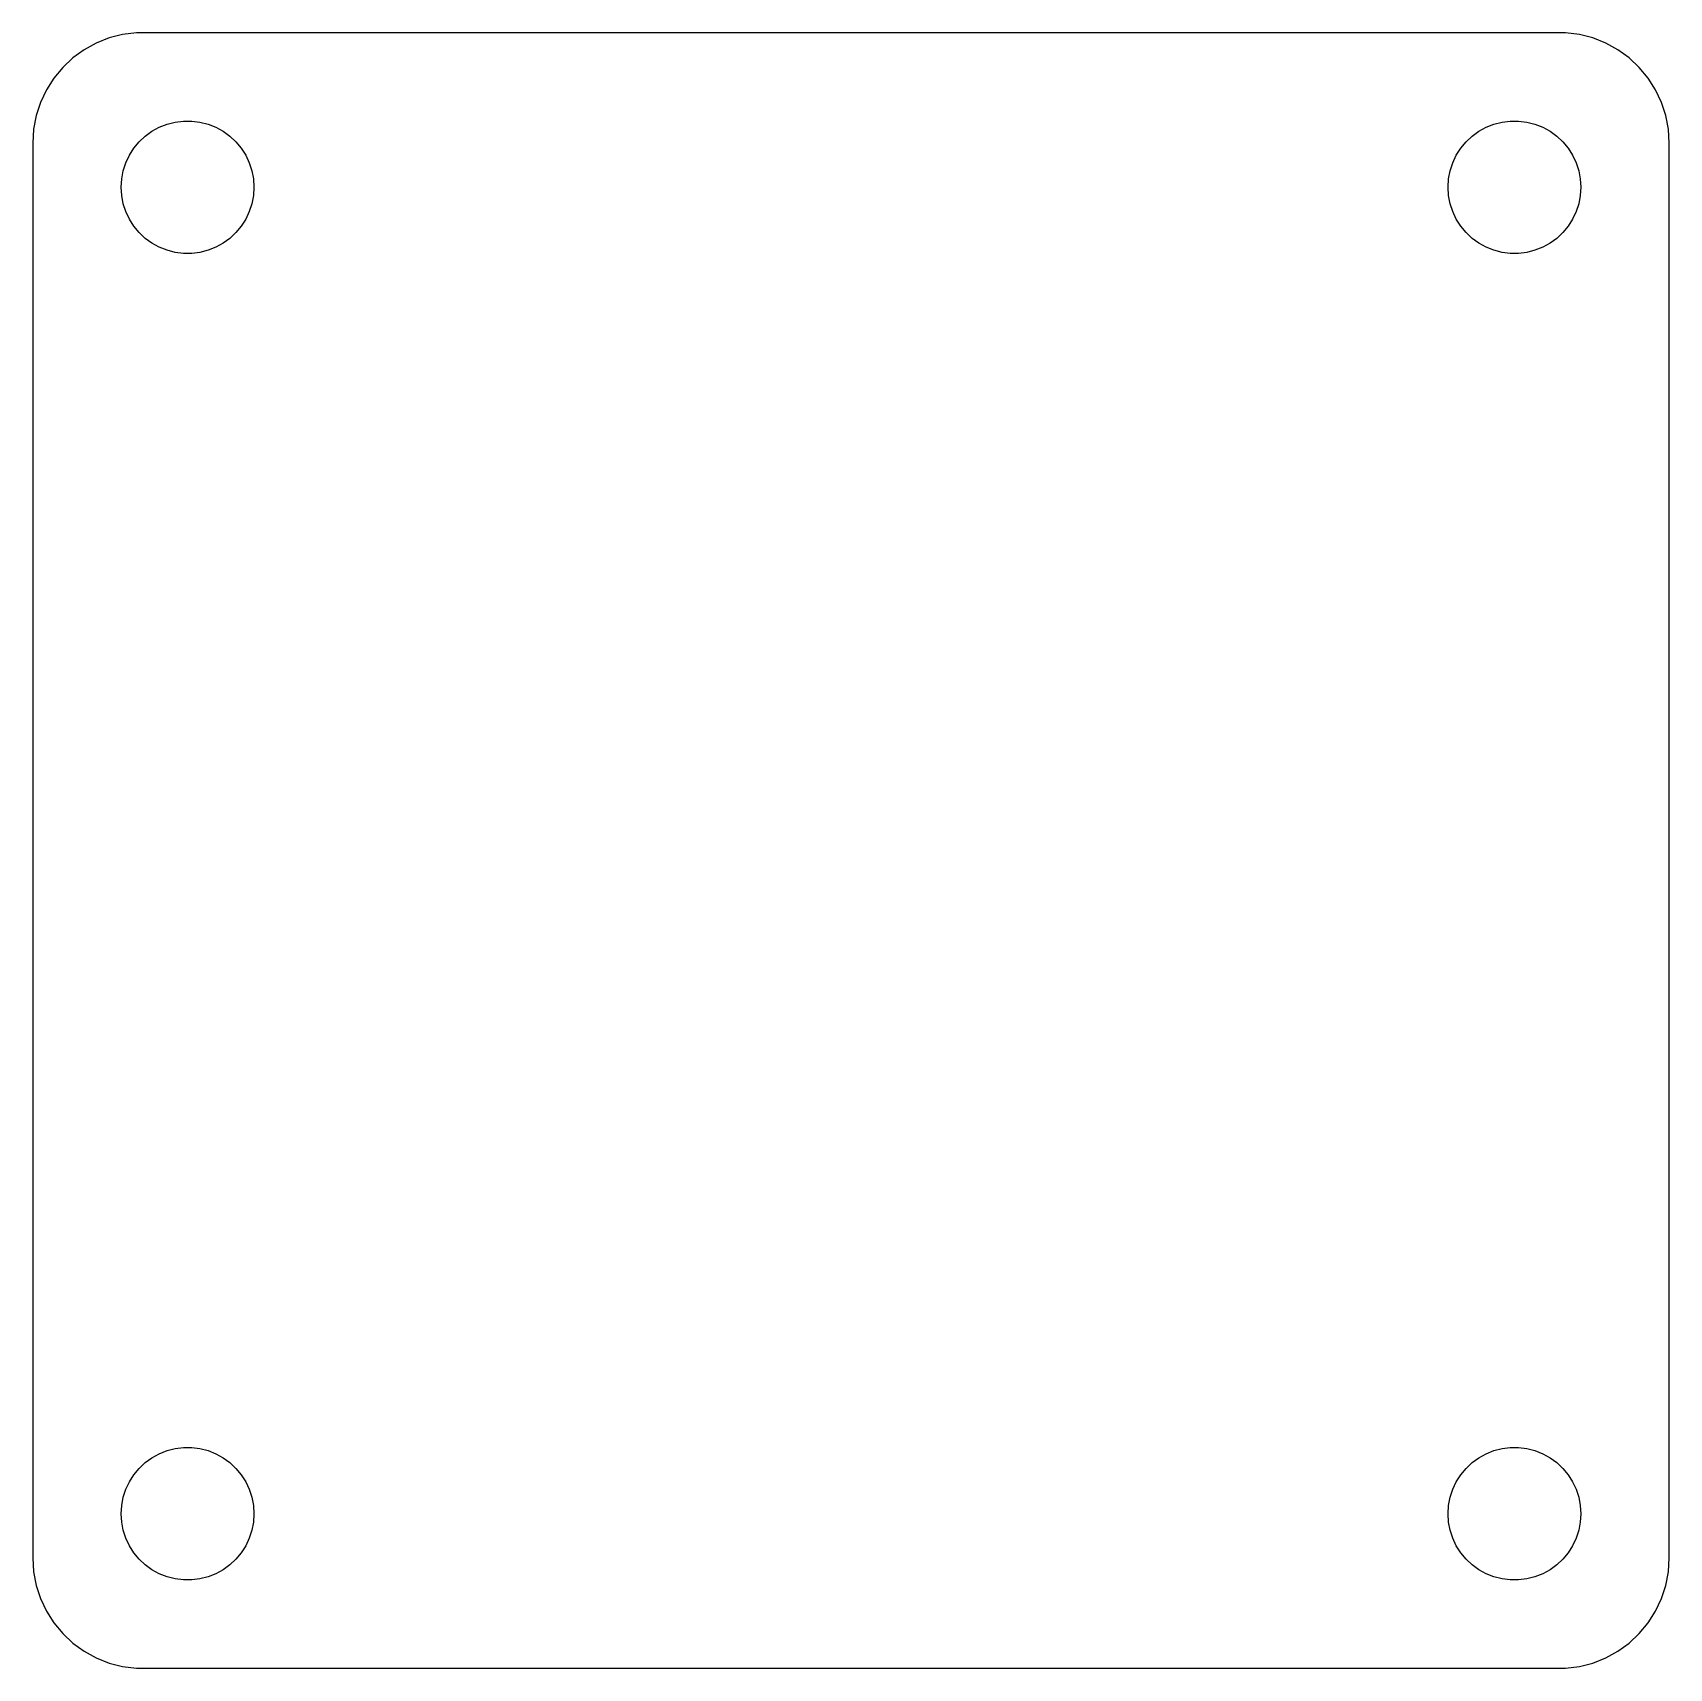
# Model space of a CAD drawing. Header units: metres. Extents: x -37 to 37, y 47 to 121.
import ezdxf

# ---------------------------------------------------------------- set-up
doc = ezdxf.new("R2010")
doc.units = ezdxf.units.M

msp = doc.modelspace()

# ---------------------------------------------------------------- linework, layer by layer
for p, q in [((-33.5451, 120.755), (-34.1289, 120.524)), ((-32.9369, 120.911), (-33.5451, 120.755)), ((-32.3139, 120.99), (-32.9369, 120.911)), ((32.3139, 120.99), (-32.3139, 120.99)), ((32.9369, 120.911), (32.3139, 120.99)), ((33.5451, 120.755), (32.9369, 120.911)), ((34.1289, 120.524), (33.5451, 120.755)), ((-34.6791, 120.222), (-35.1871, 119.853)), ((-34.1289, 120.524), (-34.6791, 120.222)), ((34.6791, 120.222), (34.1289, 120.524)), ((35.1871, 119.853), (34.6791, 120.222)), ((-35.6448, 119.423), (-36.0451, 118.939)), ((-35.1871, 119.853), (-35.6448, 119.423)), ((35.6448, 119.423), (35.1871, 119.853)), ((36.0451, 118.939), (35.6448, 119.423)), ((-36.3815, 118.409), (-36.6489, 117.841)), ((-36.0451, 118.939), (-36.3815, 118.409)), ((36.3815, 118.409), (36.0451, 118.939)), ((36.6489, 117.841), (36.3815, 118.409)), ((-36.6489, 117.841), (-36.8429, 117.243)), ((36.8429, 117.243), (36.6489, 117.841)), ((-36.8429, 117.243), (-36.9606, 116.627)), ((-30.927, 116.853), (-30.5621, 116.947)), ((-30.5621, 116.947), (-30.1884, 116.994)), ((-30.1884, 116.994), (-29.8116, 116.994)), ((-29.8116, 116.994), (-29.4379, 116.947)), ((-29.4379, 116.947), (-29.0729, 116.853)), ((29.0729, 116.853), (29.4379, 116.947)), ((29.4379, 116.947), (29.8116, 116.994)), ((29.8116, 116.994), (30.1884, 116.994)), ((30.1884, 116.994), (30.5621, 116.947)), ((30.5621, 116.947), (30.927, 116.853)), ((36.9606, 116.627), (36.8429, 117.243)), ((-36.9606, 116.627), (-37, 116)), ((-32.1869, 116.054), (-31.9123, 116.312)), ((-31.9123, 116.312), (-31.6075, 116.533)), ((-31.6075, 116.533), (-31.2773, 116.714)), ((-31.2773, 116.714), (-30.927, 116.853)), ((-29.0729, 116.853), (-28.7227, 116.714)), ((-28.7227, 116.714), (-28.3925, 116.533)), ((-28.3925, 116.533), (-28.0877, 116.312)), ((-28.0877, 116.312), (-27.8131, 116.054)), ((27.8131, 116.054), (28.0877, 116.312)), ((28.0877, 116.312), (28.3925, 116.533)), ((28.3925, 116.533), (28.7227, 116.714)), ((28.7227, 116.714), (29.0729, 116.853)), ((30.927, 116.853), (31.2773, 116.714)), ((31.2773, 116.714), (31.6075, 116.533)), ((31.6075, 116.533), (31.9123, 116.312)), ((31.9123, 116.312), (32.1869, 116.054)), ((37, 116), (36.9606, 116.627)), ((-37, 116), (-37, 52)), ((-32.7893, 115.104), (-32.6289, 115.445)), ((-32.6289, 115.445), (-32.427, 115.763)), ((-32.427, 115.763), (-32.1869, 116.054)), ((-27.8131, 116.054), (-27.5729, 115.763)), ((-27.5729, 115.763), (-27.3711, 115.445)), ((-27.3711, 115.445), (-27.2107, 115.104)), ((27.2107, 115.104), (27.3711, 115.445)), ((27.3711, 115.445), (27.5729, 115.763)), ((27.5729, 115.763), (27.8131, 116.054)), ((32.1869, 116.054), (32.427, 115.763)), ((32.427, 115.763), (32.6289, 115.445)), ((32.6289, 115.445), (32.7893, 115.104)), ((37, 52), (37, 116)), ((-32.9763, 114.376), (-32.9057, 114.746)), ((-32.9057, 114.746), (-32.7893, 115.104)), ((-27.2107, 115.104), (-27.0942, 114.746)), ((-27.0942, 114.746), (-27.0237, 114.376)), ((27.0237, 114.376), (27.0942, 114.746)), ((27.0942, 114.746), (27.2107, 115.104)), ((32.7893, 115.104), (32.9057, 114.746)), ((32.9057, 114.746), (32.9763, 114.376)), ((-33, 114), (-32.9763, 114.376)), ((-32.9763, 113.624), (-33, 114)), ((-27.0237, 114.376), (-27, 114)), ((-27, 114), (-27.0237, 113.624)), ((27, 114), (27.0237, 114.376)), ((27.0237, 113.624), (27, 114)), ((32.9763, 114.376), (33, 114)), ((33, 114), (32.9763, 113.624)), ((-32.9057, 113.254), (-32.9763, 113.624)), ((-32.7893, 112.896), (-32.9057, 113.254)), ((-27.0942, 113.254), (-27.2107, 112.896)), ((-27.0237, 113.624), (-27.0942, 113.254)), ((27.0942, 113.254), (27.0237, 113.624)), ((27.2107, 112.896), (27.0942, 113.254)), ((32.9057, 113.254), (32.7893, 112.896)), ((32.9763, 113.624), (32.9057, 113.254)), ((-32.6289, 112.555), (-32.7893, 112.896)), ((-32.427, 112.237), (-32.6289, 112.555)), ((-27.3711, 112.555), (-27.5729, 112.237)), ((-27.2107, 112.896), (-27.3711, 112.555)), ((27.3711, 112.555), (27.2107, 112.896)), ((27.5729, 112.237), (27.3711, 112.555)), ((32.6289, 112.555), (32.427, 112.237)), ((32.7893, 112.896), (32.6289, 112.555)), ((-32.1869, 111.946), (-32.427, 112.237)), ((-31.9123, 111.688), (-32.1869, 111.946)), ((-27.8131, 111.946), (-28.0877, 111.688)), ((-27.5729, 112.237), (-27.8131, 111.946)), ((27.8131, 111.946), (27.5729, 112.237)), ((28.0877, 111.688), (27.8131, 111.946)), ((32.1869, 111.946), (31.9123, 111.688)), ((32.427, 112.237), (32.1869, 111.946)), ((-31.6075, 111.467), (-31.9123, 111.688)), ((-31.2773, 111.286), (-31.6075, 111.467)), ((-30.927, 111.147), (-31.2773, 111.286)), ((-30.5621, 111.053), (-30.927, 111.147)), ((-30.1884, 111.006), (-30.5621, 111.053)), ((-29.8116, 111.006), (-30.1884, 111.006)), ((-29.4379, 111.053), (-29.8116, 111.006)), ((-29.0729, 111.147), (-29.4379, 111.053)), ((-28.7227, 111.286), (-29.0729, 111.147)), ((-28.3925, 111.467), (-28.7227, 111.286)), ((-28.0877, 111.688), (-28.3925, 111.467)), ((28.3925, 111.467), (28.0877, 111.688)), ((28.7227, 111.286), (28.3925, 111.467)), ((29.0729, 111.147), (28.7227, 111.286)), ((29.4379, 111.053), (29.0729, 111.147)), ((29.8116, 111.006), (29.4379, 111.053)), ((30.1884, 111.006), (29.8116, 111.006)), ((30.5621, 111.053), (30.1884, 111.006)), ((30.927, 111.147), (30.5621, 111.053)), ((31.2773, 111.286), (30.927, 111.147)), ((31.6075, 111.467), (31.2773, 111.286)), ((31.9123, 111.688), (31.6075, 111.467)), ((-30.5621, 56.9469), (-30.1884, 56.9941)), ((-30.1884, 56.9941), (-29.8116, 56.9941)), ((-29.8116, 56.9941), (-29.4379, 56.9469)), ((29.4379, 56.9469), (29.8116, 56.9941)), ((29.8116, 56.9941), (30.1884, 56.9941)), ((30.1884, 56.9941), (30.5621, 56.9469)), ((-32.1869, 56.0536), (-31.9123, 56.3116)), ((-31.9123, 56.3116), (-31.6075, 56.533)), ((-31.6075, 56.533), (-31.2773, 56.7145)), ((-31.2773, 56.7145), (-30.927, 56.8532)), ((-30.927, 56.8532), (-30.5621, 56.9469)), ((-29.4379, 56.9469), (-29.0729, 56.8532)), ((-29.0729, 56.8532), (-28.7227, 56.7145)), ((-28.7227, 56.7145), (-28.3925, 56.533)), ((-28.3925, 56.533), (-28.0877, 56.3116)), ((-28.0877, 56.3116), (-27.8131, 56.0536)), ((27.8131, 56.0536), (28.0877, 56.3116)), ((28.0877, 56.3116), (28.3925, 56.533)), ((28.3925, 56.533), (28.7227, 56.7145)), ((28.7227, 56.7145), (29.0729, 56.8532)), ((29.0729, 56.8532), (29.4379, 56.9469)), ((30.5621, 56.9469), (30.927, 56.8532)), ((30.927, 56.8532), (31.2773, 56.7145)), ((31.2773, 56.7145), (31.6075, 56.533)), ((31.6075, 56.533), (31.9123, 56.3116)), ((31.9123, 56.3116), (32.1869, 56.0536)), ((-32.6289, 55.4453), (-32.427, 55.7634)), ((-32.427, 55.7634), (-32.1869, 56.0536)), ((-27.8131, 56.0536), (-27.5729, 55.7634)), ((-27.5729, 55.7634), (-27.3711, 55.4453)), ((27.3711, 55.4453), (27.5729, 55.7634)), ((27.5729, 55.7634), (27.8131, 56.0536)), ((32.1869, 56.0536), (32.427, 55.7634)), ((32.427, 55.7634), (32.6289, 55.4453)), ((-32.9057, 54.7461), (-32.7893, 55.1044)), ((-32.7893, 55.1044), (-32.6289, 55.4453)), ((-27.3711, 55.4453), (-27.2107, 55.1044)), ((-27.2107, 55.1044), (-27.0942, 54.7461)), ((27.0942, 54.7461), (27.2107, 55.1044)), ((27.2107, 55.1044), (27.3711, 55.4453)), ((32.6289, 55.4453), (32.7893, 55.1044)), ((32.7893, 55.1044), (32.9057, 54.7461)), ((-33, 54), (-32.9763, 54.376)), ((-32.9763, 54.376), (-32.9057, 54.7461)), ((-27.0942, 54.7461), (-27.0237, 54.376)), ((-27.0237, 54.376), (-27, 54)), ((27, 54), (27.0237, 54.376)), ((27.0237, 54.376), (27.0942, 54.7461)), ((32.9057, 54.7461), (32.9763, 54.376)), ((32.9763, 54.376), (33, 54)), ((-32.9763, 53.624), (-33, 54)), ((-32.9057, 53.2539), (-32.9763, 53.624)), ((-27.0237, 53.624), (-27.0942, 53.2539)), ((-27, 54), (-27.0237, 53.624)), ((27.0237, 53.624), (27, 54)), ((27.0942, 53.2539), (27.0237, 53.624)), ((32.9763, 53.624), (32.9057, 53.2539)), ((33, 54), (32.9763, 53.624)), ((-32.7893, 52.8956), (-32.9057, 53.2539)), ((-32.6289, 52.5547), (-32.7893, 52.8956)), ((-32.427, 52.2366), (-32.6289, 52.5547)), ((-27.3711, 52.5547), (-27.5729, 52.2366)), ((-27.2107, 52.8956), (-27.3711, 52.5547)), ((-27.0942, 53.2539), (-27.2107, 52.8956)), ((27.2107, 52.8956), (27.0942, 53.2539)), ((27.3711, 52.5547), (27.2107, 52.8956)), ((27.5729, 52.2366), (27.3711, 52.5547)), ((32.6289, 52.5547), (32.427, 52.2366)), ((32.7893, 52.8956), (32.6289, 52.5547)), ((32.9057, 53.2539), (32.7893, 52.8956)), ((-37, 52), (-36.9606, 51.3733)), ((-32.1869, 51.9464), (-32.427, 52.2366)), ((-31.9123, 51.6885), (-32.1869, 51.9464)), ((-27.8131, 51.9464), (-28.0877, 51.6885)), ((-27.5729, 52.2366), (-27.8131, 51.9464)), ((27.8131, 51.9464), (27.5729, 52.2366)), ((28.0877, 51.6885), (27.8131, 51.9464)), ((32.1869, 51.9464), (31.9123, 51.6885)), ((32.427, 52.2366), (32.1869, 51.9464)), ((36.9606, 51.3733), (37, 52)), ((-36.9606, 51.3733), (-36.8429, 50.7566)), ((-31.6075, 51.467), (-31.9123, 51.6885)), ((-31.2773, 51.2855), (-31.6075, 51.467)), ((-30.927, 51.1468), (-31.2773, 51.2855)), ((-30.5621, 51.0531), (-30.927, 51.1468)), ((-29.0729, 51.1468), (-29.4379, 51.0531)), ((-28.7227, 51.2855), (-29.0729, 51.1468)), ((-28.3925, 51.467), (-28.7227, 51.2855)), ((-28.0877, 51.6885), (-28.3925, 51.467)), ((28.3925, 51.467), (28.0877, 51.6885)), ((28.7227, 51.2855), (28.3925, 51.467)), ((29.0729, 51.1468), (28.7227, 51.2855)), ((29.4379, 51.0531), (29.0729, 51.1468)), ((30.927, 51.1468), (30.5621, 51.0531)), ((31.2773, 51.2855), (30.927, 51.1468)), ((31.6075, 51.467), (31.2773, 51.2855)), ((31.9123, 51.6885), (31.6075, 51.467)), ((36.8429, 50.7566), (36.9606, 51.3733)), ((-36.8429, 50.7566), (-36.6489, 50.1594)), ((-30.1884, 51.0059), (-30.5621, 51.0531)), ((-29.8116, 51.0059), (-30.1884, 51.0059)), ((-29.4379, 51.0531), (-29.8116, 51.0059)), ((29.8116, 51.0059), (29.4379, 51.0531)), ((30.1884, 51.0059), (29.8116, 51.0059)), ((30.5621, 51.0531), (30.1884, 51.0059)), ((36.6489, 50.1594), (36.8429, 50.7566)), ((-36.6489, 50.1594), (-36.3815, 49.5912)), ((-36.3815, 49.5912), (-36.0451, 49.0611)), ((36.0451, 49.0611), (36.3815, 49.5912)), ((36.3815, 49.5912), (36.6489, 50.1594)), ((-36.0451, 49.0611), (-35.6448, 48.5773)), ((35.6448, 48.5773), (36.0451, 49.0611)), ((-35.6448, 48.5773), (-35.1871, 48.1474)), ((-35.1871, 48.1474), (-34.6791, 47.7784)), ((34.6791, 47.7784), (35.1871, 48.1474)), ((35.1871, 48.1474), (35.6448, 48.5773)), ((-34.6791, 47.7784), (-34.1289, 47.4759)), ((-34.1289, 47.4759), (-33.5451, 47.2447)), ((33.5451, 47.2447), (34.1289, 47.4759)), ((34.1289, 47.4759), (34.6791, 47.7784)), ((-33.5451, 47.2447), (-32.9369, 47.0886)), ((-32.9369, 47.0886), (-32.3139, 47.0099)), ((-32.3139, 47.0099), (32.3139, 47.0099)), ((32.3139, 47.0099), (32.9369, 47.0886)), ((32.9369, 47.0886), (33.5451, 47.2447))]:
    msp.add_line(p, q)

doc.saveas('drawing.dxf')
